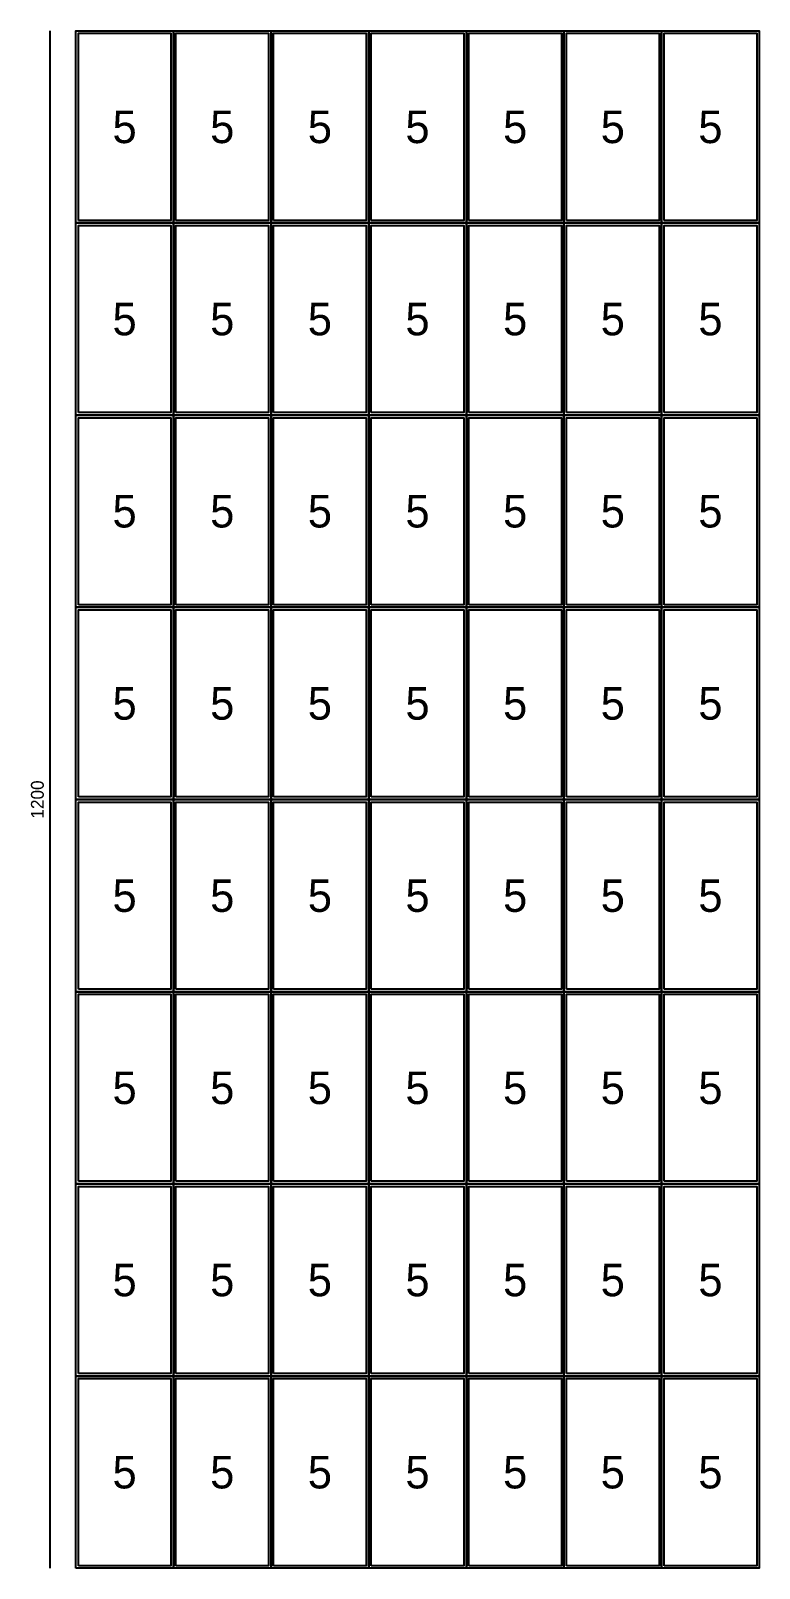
# Model space of a CAD drawing. Header units: metres. Extents: x -300 to 4827, y -95 to 2390.
# Drawn here: x 1605 to 2173, y 1190 to 2390 of the extents above; entities that cross this region are included whole.
import ezdxf
from ezdxf.enums import TextEntityAlignment as Align

# ---------------------------------------------------------------- set-up
doc = ezdxf.new("R2010")
doc.units = ezdxf.units.M
doc.layers.add('base_line', color=7, linetype='CONTINUOUS')
doc.layers.add('rect_polygon', color=7, linetype='CONTINUOUS')

msp = doc.modelspace()

# ---------------------------------------------------------------- linework, layer by layer
at = {"layer": 'base_line'}
msp.add_line((1620, 1190), (1620, 2390), dxfattribs=at)
at = {"layer": 'rect_polygon'}
for points in [[(1640, 2240), (1640, 2390), (1716.2, 2390), (1716.2, 2240)], [(1640, 2240), (1640, 2390), (1716.2, 2390), (1716.2, 2240)], [(1640, 2240), (1640, 2390), (1716.2, 2390), (1716.2, 2240)], [(1640, 2240), (1640, 2390), (1716.2, 2390), (1716.2, 2240)], [(1640, 2240), (1640, 2390), (1716.2, 2390), (1716.2, 2240)], [(1642, 2242), (1642, 2388), (1714.2, 2388), (1714.2, 2242)], [(1642, 2242), (1642, 2388), (1714.2, 2388), (1714.2, 2242)], [(1642, 2242), (1642, 2388), (1714.2, 2388), (1714.2, 2242)], [(1642, 2242), (1642, 2388), (1714.2, 2388), (1714.2, 2242)], [(1642, 2242), (1642, 2388), (1714.2, 2388), (1714.2, 2242)], [(1716.2, 2240), (1716.2, 2390), (1792.4, 2390), (1792.4, 2240)], [(1716.2, 2240), (1716.2, 2390), (1792.4, 2390), (1792.4, 2240)], [(1716.2, 2240), (1716.2, 2390), (1792.4, 2390), (1792.4, 2240)], [(1716.2, 2240), (1716.2, 2390), (1792.4, 2390), (1792.4, 2240)], [(1716.2, 2240), (1716.2, 2390), (1792.4, 2390), (1792.4, 2240)], [(1718.2, 2242), (1718.2, 2388), (1790.4, 2388), (1790.4, 2242)], [(1718.2, 2242), (1718.2, 2388), (1790.4, 2388), (1790.4, 2242)], [(1718.2, 2242), (1718.2, 2388), (1790.4, 2388), (1790.4, 2242)], [(1718.2, 2242), (1718.2, 2388), (1790.4, 2388), (1790.4, 2242)], [(1718.2, 2242), (1718.2, 2388), (1790.4, 2388), (1790.4, 2242)], [(1792.4, 2240), (1792.4, 2390), (1868.6, 2390), (1868.6, 2240)], [(1792.4, 2240), (1792.4, 2390), (1868.6, 2390), (1868.6, 2240)], [(1792.4, 2240), (1792.4, 2390), (1868.6, 2390), (1868.6, 2240)], [(1792.4, 2240), (1792.4, 2390), (1868.6, 2390), (1868.6, 2240)], [(1792.4, 2240), (1792.4, 2390), (1868.6, 2390), (1868.6, 2240)], [(1794.4, 2242), (1794.4, 2388), (1866.6, 2388), (1866.6, 2242)], [(1794.4, 2242), (1794.4, 2388), (1866.6, 2388), (1866.6, 2242)], [(1794.4, 2242), (1794.4, 2388), (1866.6, 2388), (1866.6, 2242)], [(1794.4, 2242), (1794.4, 2388), (1866.6, 2388), (1866.6, 2242)], [(1794.4, 2242), (1794.4, 2388), (1866.6, 2388), (1866.6, 2242)], [(1868.6, 2240), (1868.6, 2390), (1944.8, 2390), (1944.8, 2240)], [(1868.6, 2240), (1868.6, 2390), (1944.8, 2390), (1944.8, 2240)], [(1868.6, 2240), (1868.6, 2390), (1944.8, 2390), (1944.8, 2240)], [(1868.6, 2240), (1868.6, 2390), (1944.8, 2390), (1944.8, 2240)], [(1868.6, 2240), (1868.6, 2390), (1944.8, 2390), (1944.8, 2240)], [(1870.6, 2242), (1870.6, 2388), (1942.8, 2388), (1942.8, 2242)], [(1870.6, 2242), (1870.6, 2388), (1942.8, 2388), (1942.8, 2242)], [(1870.6, 2242), (1870.6, 2388), (1942.8, 2388), (1942.8, 2242)], [(1870.6, 2242), (1870.6, 2388), (1942.8, 2388), (1942.8, 2242)], [(1870.6, 2242), (1870.6, 2388), (1942.8, 2388), (1942.8, 2242)], [(1944.8, 2240), (1944.8, 2390), (2021, 2390), (2021, 2240)], [(1944.8, 2240), (1944.8, 2390), (2021, 2390), (2021, 2240)], [(1944.8, 2240), (1944.8, 2390), (2021, 2390), (2021, 2240)], [(1944.8, 2240), (1944.8, 2390), (2021, 2390), (2021, 2240)], [(1944.8, 2240), (1944.8, 2390), (2021, 2390), (2021, 2240)], [(1946.8, 2242), (1946.8, 2388), (2019, 2388), (2019, 2242)], [(1946.8, 2242), (1946.8, 2388), (2019, 2388), (2019, 2242)], [(1946.8, 2242), (1946.8, 2388), (2019, 2388), (2019, 2242)], [(1946.8, 2242), (1946.8, 2388), (2019, 2388), (2019, 2242)], [(1946.8, 2242), (1946.8, 2388), (2019, 2388), (2019, 2242)], [(2021, 2240), (2021, 2390), (2097.2, 2390), (2097.2, 2240)], [(2021, 2240), (2021, 2390), (2097.2, 2390), (2097.2, 2240)], [(2021, 2240), (2021, 2390), (2097.2, 2390), (2097.2, 2240)], [(2021, 2240), (2021, 2390), (2097.2, 2390), (2097.2, 2240)], [(2021, 2240), (2021, 2390), (2097.2, 2390), (2097.2, 2240)], [(2023, 2242), (2023, 2388), (2095.2, 2388), (2095.2, 2242)], [(2023, 2242), (2023, 2388), (2095.2, 2388), (2095.2, 2242)], [(2023, 2242), (2023, 2388), (2095.2, 2388), (2095.2, 2242)], [(2023, 2242), (2023, 2388), (2095.2, 2388), (2095.2, 2242)], [(2023, 2242), (2023, 2388), (2095.2, 2388), (2095.2, 2242)], [(2097.2, 2240), (2097.2, 2390), (2173.4, 2390), (2173.4, 2240)], [(2097.2, 2240), (2097.2, 2390), (2173.4, 2390), (2173.4, 2240)], [(2097.2, 2240), (2097.2, 2390), (2173.4, 2390), (2173.4, 2240)], [(2097.2, 2240), (2097.2, 2390), (2173.4, 2390), (2173.4, 2240)], [(2097.2, 2240), (2097.2, 2390), (2173.4, 2390), (2173.4, 2240)], [(2099.2, 2242), (2099.2, 2388), (2171.4, 2388), (2171.4, 2242)], [(2099.2, 2242), (2099.2, 2388), (2171.4, 2388), (2171.4, 2242)], [(2099.2, 2242), (2099.2, 2388), (2171.4, 2388), (2171.4, 2242)], [(2099.2, 2242), (2099.2, 2388), (2171.4, 2388), (2171.4, 2242)], [(2099.2, 2242), (2099.2, 2388), (2171.4, 2388), (2171.4, 2242)], [(1640, 2090), (1640, 2240), (1716.2, 2240), (1716.2, 2090)], [(1640, 2090), (1640, 2240), (1716.2, 2240), (1716.2, 2090)], [(1640, 2090), (1640, 2240), (1716.2, 2240), (1716.2, 2090)], [(1640, 2090), (1640, 2240), (1716.2, 2240), (1716.2, 2090)], [(1640, 2090), (1640, 2240), (1716.2, 2240), (1716.2, 2090)], [(1642, 2092), (1642, 2238), (1714.2, 2238), (1714.2, 2092)], [(1642, 2092), (1642, 2238), (1714.2, 2238), (1714.2, 2092)], [(1642, 2092), (1642, 2238), (1714.2, 2238), (1714.2, 2092)], [(1642, 2092), (1642, 2238), (1714.2, 2238), (1714.2, 2092)], [(1642, 2092), (1642, 2238), (1714.2, 2238), (1714.2, 2092)], [(1716.2, 2090), (1716.2, 2240), (1792.4, 2240), (1792.4, 2090)], [(1716.2, 2090), (1716.2, 2240), (1792.4, 2240), (1792.4, 2090)], [(1716.2, 2090), (1716.2, 2240), (1792.4, 2240), (1792.4, 2090)], [(1716.2, 2090), (1716.2, 2240), (1792.4, 2240), (1792.4, 2090)], [(1716.2, 2090), (1716.2, 2240), (1792.4, 2240), (1792.4, 2090)], [(1718.2, 2092), (1718.2, 2238), (1790.4, 2238), (1790.4, 2092)], [(1718.2, 2092), (1718.2, 2238), (1790.4, 2238), (1790.4, 2092)], [(1718.2, 2092), (1718.2, 2238), (1790.4, 2238), (1790.4, 2092)], [(1718.2, 2092), (1718.2, 2238), (1790.4, 2238), (1790.4, 2092)], [(1718.2, 2092), (1718.2, 2238), (1790.4, 2238), (1790.4, 2092)], [(1792.4, 2090), (1792.4, 2240), (1868.6, 2240), (1868.6, 2090)], [(1792.4, 2090), (1792.4, 2240), (1868.6, 2240), (1868.6, 2090)], [(1792.4, 2090), (1792.4, 2240), (1868.6, 2240), (1868.6, 2090)], [(1792.4, 2090), (1792.4, 2240), (1868.6, 2240), (1868.6, 2090)], [(1792.4, 2090), (1792.4, 2240), (1868.6, 2240), (1868.6, 2090)], [(1794.4, 2092), (1794.4, 2238), (1866.6, 2238), (1866.6, 2092)], [(1794.4, 2092), (1794.4, 2238), (1866.6, 2238), (1866.6, 2092)], [(1794.4, 2092), (1794.4, 2238), (1866.6, 2238), (1866.6, 2092)], [(1794.4, 2092), (1794.4, 2238), (1866.6, 2238), (1866.6, 2092)], [(1794.4, 2092), (1794.4, 2238), (1866.6, 2238), (1866.6, 2092)], [(1868.6, 2090), (1868.6, 2240), (1944.8, 2240), (1944.8, 2090)], [(1868.6, 2090), (1868.6, 2240), (1944.8, 2240), (1944.8, 2090)], [(1868.6, 2090), (1868.6, 2240), (1944.8, 2240), (1944.8, 2090)], [(1868.6, 2090), (1868.6, 2240), (1944.8, 2240), (1944.8, 2090)], [(1868.6, 2090), (1868.6, 2240), (1944.8, 2240), (1944.8, 2090)], [(1870.6, 2092), (1870.6, 2238), (1942.8, 2238), (1942.8, 2092)], [(1870.6, 2092), (1870.6, 2238), (1942.8, 2238), (1942.8, 2092)], [(1870.6, 2092), (1870.6, 2238), (1942.8, 2238), (1942.8, 2092)], [(1870.6, 2092), (1870.6, 2238), (1942.8, 2238), (1942.8, 2092)], [(1870.6, 2092), (1870.6, 2238), (1942.8, 2238), (1942.8, 2092)], [(1944.8, 2090), (1944.8, 2240), (2021, 2240), (2021, 2090)], [(1944.8, 2090), (1944.8, 2240), (2021, 2240), (2021, 2090)], [(1944.8, 2090), (1944.8, 2240), (2021, 2240), (2021, 2090)], [(1944.8, 2090), (1944.8, 2240), (2021, 2240), (2021, 2090)], [(1944.8, 2090), (1944.8, 2240), (2021, 2240), (2021, 2090)], [(1946.8, 2092), (1946.8, 2238), (2019, 2238), (2019, 2092)], [(1946.8, 2092), (1946.8, 2238), (2019, 2238), (2019, 2092)], [(1946.8, 2092), (1946.8, 2238), (2019, 2238), (2019, 2092)], [(1946.8, 2092), (1946.8, 2238), (2019, 2238), (2019, 2092)], [(1946.8, 2092), (1946.8, 2238), (2019, 2238), (2019, 2092)], [(2021, 2090), (2021, 2240), (2097.2, 2240), (2097.2, 2090)], [(2021, 2090), (2021, 2240), (2097.2, 2240), (2097.2, 2090)], [(2021, 2090), (2021, 2240), (2097.2, 2240), (2097.2, 2090)], [(2021, 2090), (2021, 2240), (2097.2, 2240), (2097.2, 2090)], [(2021, 2090), (2021, 2240), (2097.2, 2240), (2097.2, 2090)], [(2023, 2092), (2023, 2238), (2095.2, 2238), (2095.2, 2092)], [(2023, 2092), (2023, 2238), (2095.2, 2238), (2095.2, 2092)], [(2023, 2092), (2023, 2238), (2095.2, 2238), (2095.2, 2092)], [(2023, 2092), (2023, 2238), (2095.2, 2238), (2095.2, 2092)], [(2023, 2092), (2023, 2238), (2095.2, 2238), (2095.2, 2092)], [(2097.2, 2090), (2097.2, 2240), (2173.4, 2240), (2173.4, 2090)], [(2097.2, 2090), (2097.2, 2240), (2173.4, 2240), (2173.4, 2090)], [(2097.2, 2090), (2097.2, 2240), (2173.4, 2240), (2173.4, 2090)], [(2097.2, 2090), (2097.2, 2240), (2173.4, 2240), (2173.4, 2090)], [(2097.2, 2090), (2097.2, 2240), (2173.4, 2240), (2173.4, 2090)], [(2099.2, 2092), (2099.2, 2238), (2171.4, 2238), (2171.4, 2092)], [(2099.2, 2092), (2099.2, 2238), (2171.4, 2238), (2171.4, 2092)], [(2099.2, 2092), (2099.2, 2238), (2171.4, 2238), (2171.4, 2092)], [(2099.2, 2092), (2099.2, 2238), (2171.4, 2238), (2171.4, 2092)], [(2099.2, 2092), (2099.2, 2238), (2171.4, 2238), (2171.4, 2092)], [(1640, 1940), (1640, 2090), (1716.2, 2090), (1716.2, 1940)], [(1640, 1940), (1640, 2090), (1716.2, 2090), (1716.2, 1940)], [(1640, 1940), (1640, 2090), (1716.2, 2090), (1716.2, 1940)], [(1640, 1940), (1640, 2090), (1716.2, 2090), (1716.2, 1940)], [(1640, 1940), (1640, 2090), (1716.2, 2090), (1716.2, 1940)], [(1642, 1942), (1642, 2088), (1714.2, 2088), (1714.2, 1942)], [(1642, 1942), (1642, 2088), (1714.2, 2088), (1714.2, 1942)], [(1642, 1942), (1642, 2088), (1714.2, 2088), (1714.2, 1942)], [(1642, 1942), (1642, 2088), (1714.2, 2088), (1714.2, 1942)], [(1642, 1942), (1642, 2088), (1714.2, 2088), (1714.2, 1942)], [(1716.2, 1940), (1716.2, 2090), (1792.4, 2090), (1792.4, 1940)], [(1716.2, 1940), (1716.2, 2090), (1792.4, 2090), (1792.4, 1940)], [(1716.2, 1940), (1716.2, 2090), (1792.4, 2090), (1792.4, 1940)], [(1716.2, 1940), (1716.2, 2090), (1792.4, 2090), (1792.4, 1940)], [(1716.2, 1940), (1716.2, 2090), (1792.4, 2090), (1792.4, 1940)], [(1718.2, 1942), (1718.2, 2088), (1790.4, 2088), (1790.4, 1942)], [(1718.2, 1942), (1718.2, 2088), (1790.4, 2088), (1790.4, 1942)], [(1718.2, 1942), (1718.2, 2088), (1790.4, 2088), (1790.4, 1942)], [(1718.2, 1942), (1718.2, 2088), (1790.4, 2088), (1790.4, 1942)], [(1718.2, 1942), (1718.2, 2088), (1790.4, 2088), (1790.4, 1942)], [(1792.4, 1940), (1792.4, 2090), (1868.6, 2090), (1868.6, 1940)], [(1792.4, 1940), (1792.4, 2090), (1868.6, 2090), (1868.6, 1940)], [(1792.4, 1940), (1792.4, 2090), (1868.6, 2090), (1868.6, 1940)], [(1792.4, 1940), (1792.4, 2090), (1868.6, 2090), (1868.6, 1940)], [(1792.4, 1940), (1792.4, 2090), (1868.6, 2090), (1868.6, 1940)], [(1794.4, 1942), (1794.4, 2088), (1866.6, 2088), (1866.6, 1942)], [(1794.4, 1942), (1794.4, 2088), (1866.6, 2088), (1866.6, 1942)], [(1794.4, 1942), (1794.4, 2088), (1866.6, 2088), (1866.6, 1942)], [(1794.4, 1942), (1794.4, 2088), (1866.6, 2088), (1866.6, 1942)], [(1794.4, 1942), (1794.4, 2088), (1866.6, 2088), (1866.6, 1942)], [(1868.6, 1940), (1868.6, 2090), (1944.8, 2090), (1944.8, 1940)], [(1868.6, 1940), (1868.6, 2090), (1944.8, 2090), (1944.8, 1940)], [(1868.6, 1940), (1868.6, 2090), (1944.8, 2090), (1944.8, 1940)], [(1868.6, 1940), (1868.6, 2090), (1944.8, 2090), (1944.8, 1940)], [(1868.6, 1940), (1868.6, 2090), (1944.8, 2090), (1944.8, 1940)], [(1870.6, 1942), (1870.6, 2088), (1942.8, 2088), (1942.8, 1942)], [(1870.6, 1942), (1870.6, 2088), (1942.8, 2088), (1942.8, 1942)], [(1870.6, 1942), (1870.6, 2088), (1942.8, 2088), (1942.8, 1942)], [(1870.6, 1942), (1870.6, 2088), (1942.8, 2088), (1942.8, 1942)], [(1870.6, 1942), (1870.6, 2088), (1942.8, 2088), (1942.8, 1942)], [(1944.8, 1940), (1944.8, 2090), (2021, 2090), (2021, 1940)], [(1944.8, 1940), (1944.8, 2090), (2021, 2090), (2021, 1940)], [(1944.8, 1940), (1944.8, 2090), (2021, 2090), (2021, 1940)], [(1944.8, 1940), (1944.8, 2090), (2021, 2090), (2021, 1940)], [(1944.8, 1940), (1944.8, 2090), (2021, 2090), (2021, 1940)], [(1946.8, 1942), (1946.8, 2088), (2019, 2088), (2019, 1942)], [(1946.8, 1942), (1946.8, 2088), (2019, 2088), (2019, 1942)], [(1946.8, 1942), (1946.8, 2088), (2019, 2088), (2019, 1942)], [(1946.8, 1942), (1946.8, 2088), (2019, 2088), (2019, 1942)], [(1946.8, 1942), (1946.8, 2088), (2019, 2088), (2019, 1942)], [(2021, 1940), (2021, 2090), (2097.2, 2090), (2097.2, 1940)], [(2021, 1940), (2021, 2090), (2097.2, 2090), (2097.2, 1940)], [(2021, 1940), (2021, 2090), (2097.2, 2090), (2097.2, 1940)], [(2021, 1940), (2021, 2090), (2097.2, 2090), (2097.2, 1940)], [(2021, 1940), (2021, 2090), (2097.2, 2090), (2097.2, 1940)], [(2023, 1942), (2023, 2088), (2095.2, 2088), (2095.2, 1942)], [(2023, 1942), (2023, 2088), (2095.2, 2088), (2095.2, 1942)], [(2023, 1942), (2023, 2088), (2095.2, 2088), (2095.2, 1942)], [(2023, 1942), (2023, 2088), (2095.2, 2088), (2095.2, 1942)], [(2023, 1942), (2023, 2088), (2095.2, 2088), (2095.2, 1942)], [(2097.2, 1940), (2097.2, 2090), (2173.4, 2090), (2173.4, 1940)], [(2097.2, 1940), (2097.2, 2090), (2173.4, 2090), (2173.4, 1940)], [(2097.2, 1940), (2097.2, 2090), (2173.4, 2090), (2173.4, 1940)], [(2097.2, 1940), (2097.2, 2090), (2173.4, 2090), (2173.4, 1940)], [(2097.2, 1940), (2097.2, 2090), (2173.4, 2090), (2173.4, 1940)], [(2099.2, 1942), (2099.2, 2088), (2171.4, 2088), (2171.4, 1942)], [(2099.2, 1942), (2099.2, 2088), (2171.4, 2088), (2171.4, 1942)], [(2099.2, 1942), (2099.2, 2088), (2171.4, 2088), (2171.4, 1942)], [(2099.2, 1942), (2099.2, 2088), (2171.4, 2088), (2171.4, 1942)], [(2099.2, 1942), (2099.2, 2088), (2171.4, 2088), (2171.4, 1942)], [(1640, 1790), (1640, 1940), (1716.2, 1940), (1716.2, 1790)], [(1640, 1790), (1640, 1940), (1716.2, 1940), (1716.2, 1790)], [(1640, 1790), (1640, 1940), (1716.2, 1940), (1716.2, 1790)], [(1640, 1790), (1640, 1940), (1716.2, 1940), (1716.2, 1790)], [(1640, 1790), (1640, 1940), (1716.2, 1940), (1716.2, 1790)], [(1642, 1792), (1642, 1938), (1714.2, 1938), (1714.2, 1792)], [(1642, 1792), (1642, 1938), (1714.2, 1938), (1714.2, 1792)], [(1642, 1792), (1642, 1938), (1714.2, 1938), (1714.2, 1792)], [(1642, 1792), (1642, 1938), (1714.2, 1938), (1714.2, 1792)], [(1642, 1792), (1642, 1938), (1714.2, 1938), (1714.2, 1792)], [(1716.2, 1790), (1716.2, 1940), (1792.4, 1940), (1792.4, 1790)], [(1716.2, 1790), (1716.2, 1940), (1792.4, 1940), (1792.4, 1790)], [(1716.2, 1790), (1716.2, 1940), (1792.4, 1940), (1792.4, 1790)], [(1716.2, 1790), (1716.2, 1940), (1792.4, 1940), (1792.4, 1790)], [(1716.2, 1790), (1716.2, 1940), (1792.4, 1940), (1792.4, 1790)], [(1718.2, 1792), (1718.2, 1938), (1790.4, 1938), (1790.4, 1792)], [(1718.2, 1792), (1718.2, 1938), (1790.4, 1938), (1790.4, 1792)], [(1718.2, 1792), (1718.2, 1938), (1790.4, 1938), (1790.4, 1792)], [(1718.2, 1792), (1718.2, 1938), (1790.4, 1938), (1790.4, 1792)], [(1718.2, 1792), (1718.2, 1938), (1790.4, 1938), (1790.4, 1792)], [(1792.4, 1790), (1792.4, 1940), (1868.6, 1940), (1868.6, 1790)], [(1792.4, 1790), (1792.4, 1940), (1868.6, 1940), (1868.6, 1790)], [(1792.4, 1790), (1792.4, 1940), (1868.6, 1940), (1868.6, 1790)], [(1792.4, 1790), (1792.4, 1940), (1868.6, 1940), (1868.6, 1790)], [(1792.4, 1790), (1792.4, 1940), (1868.6, 1940), (1868.6, 1790)], [(1794.4, 1792), (1794.4, 1938), (1866.6, 1938), (1866.6, 1792)], [(1794.4, 1792), (1794.4, 1938), (1866.6, 1938), (1866.6, 1792)], [(1794.4, 1792), (1794.4, 1938), (1866.6, 1938), (1866.6, 1792)], [(1794.4, 1792), (1794.4, 1938), (1866.6, 1938), (1866.6, 1792)], [(1794.4, 1792), (1794.4, 1938), (1866.6, 1938), (1866.6, 1792)], [(1868.6, 1790), (1868.6, 1940), (1944.8, 1940), (1944.8, 1790)], [(1868.6, 1790), (1868.6, 1940), (1944.8, 1940), (1944.8, 1790)], [(1868.6, 1790), (1868.6, 1940), (1944.8, 1940), (1944.8, 1790)], [(1868.6, 1790), (1868.6, 1940), (1944.8, 1940), (1944.8, 1790)], [(1868.6, 1790), (1868.6, 1940), (1944.8, 1940), (1944.8, 1790)], [(1870.6, 1792), (1870.6, 1938), (1942.8, 1938), (1942.8, 1792)], [(1870.6, 1792), (1870.6, 1938), (1942.8, 1938), (1942.8, 1792)], [(1870.6, 1792), (1870.6, 1938), (1942.8, 1938), (1942.8, 1792)], [(1870.6, 1792), (1870.6, 1938), (1942.8, 1938), (1942.8, 1792)], [(1870.6, 1792), (1870.6, 1938), (1942.8, 1938), (1942.8, 1792)], [(1944.8, 1790), (1944.8, 1940), (2021, 1940), (2021, 1790)], [(1944.8, 1790), (1944.8, 1940), (2021, 1940), (2021, 1790)], [(1944.8, 1790), (1944.8, 1940), (2021, 1940), (2021, 1790)], [(1944.8, 1790), (1944.8, 1940), (2021, 1940), (2021, 1790)], [(1944.8, 1790), (1944.8, 1940), (2021, 1940), (2021, 1790)], [(1946.8, 1792), (1946.8, 1938), (2019, 1938), (2019, 1792)], [(1946.8, 1792), (1946.8, 1938), (2019, 1938), (2019, 1792)], [(1946.8, 1792), (1946.8, 1938), (2019, 1938), (2019, 1792)], [(1946.8, 1792), (1946.8, 1938), (2019, 1938), (2019, 1792)], [(1946.8, 1792), (1946.8, 1938), (2019, 1938), (2019, 1792)], [(2021, 1790), (2021, 1940), (2097.2, 1940), (2097.2, 1790)], [(2021, 1790), (2021, 1940), (2097.2, 1940), (2097.2, 1790)], [(2021, 1790), (2021, 1940), (2097.2, 1940), (2097.2, 1790)], [(2021, 1790), (2021, 1940), (2097.2, 1940), (2097.2, 1790)], [(2021, 1790), (2021, 1940), (2097.2, 1940), (2097.2, 1790)], [(2023, 1792), (2023, 1938), (2095.2, 1938), (2095.2, 1792)], [(2023, 1792), (2023, 1938), (2095.2, 1938), (2095.2, 1792)], [(2023, 1792), (2023, 1938), (2095.2, 1938), (2095.2, 1792)], [(2023, 1792), (2023, 1938), (2095.2, 1938), (2095.2, 1792)], [(2023, 1792), (2023, 1938), (2095.2, 1938), (2095.2, 1792)], [(2097.2, 1790), (2097.2, 1940), (2173.4, 1940), (2173.4, 1790)], [(2097.2, 1790), (2097.2, 1940), (2173.4, 1940), (2173.4, 1790)], [(2097.2, 1790), (2097.2, 1940), (2173.4, 1940), (2173.4, 1790)], [(2097.2, 1790), (2097.2, 1940), (2173.4, 1940), (2173.4, 1790)], [(2097.2, 1790), (2097.2, 1940), (2173.4, 1940), (2173.4, 1790)], [(2099.2, 1792), (2099.2, 1938), (2171.4, 1938), (2171.4, 1792)], [(2099.2, 1792), (2099.2, 1938), (2171.4, 1938), (2171.4, 1792)], [(2099.2, 1792), (2099.2, 1938), (2171.4, 1938), (2171.4, 1792)], [(2099.2, 1792), (2099.2, 1938), (2171.4, 1938), (2171.4, 1792)], [(2099.2, 1792), (2099.2, 1938), (2171.4, 1938), (2171.4, 1792)], [(1640, 1640), (1640, 1790), (1716.2, 1790), (1716.2, 1640)], [(1640, 1640), (1640, 1790), (1716.2, 1790), (1716.2, 1640)], [(1640, 1640), (1640, 1790), (1716.2, 1790), (1716.2, 1640)], [(1640, 1640), (1640, 1790), (1716.2, 1790), (1716.2, 1640)], [(1640, 1640), (1640, 1790), (1716.2, 1790), (1716.2, 1640)], [(1642, 1642), (1642, 1788), (1714.2, 1788), (1714.2, 1642)], [(1642, 1642), (1642, 1788), (1714.2, 1788), (1714.2, 1642)], [(1642, 1642), (1642, 1788), (1714.2, 1788), (1714.2, 1642)], [(1642, 1642), (1642, 1788), (1714.2, 1788), (1714.2, 1642)], [(1642, 1642), (1642, 1788), (1714.2, 1788), (1714.2, 1642)], [(1716.2, 1640), (1716.2, 1790), (1792.4, 1790), (1792.4, 1640)], [(1716.2, 1640), (1716.2, 1790), (1792.4, 1790), (1792.4, 1640)], [(1716.2, 1640), (1716.2, 1790), (1792.4, 1790), (1792.4, 1640)], [(1716.2, 1640), (1716.2, 1790), (1792.4, 1790), (1792.4, 1640)], [(1716.2, 1640), (1716.2, 1790), (1792.4, 1790), (1792.4, 1640)], [(1718.2, 1642), (1718.2, 1788), (1790.4, 1788), (1790.4, 1642)], [(1718.2, 1642), (1718.2, 1788), (1790.4, 1788), (1790.4, 1642)], [(1718.2, 1642), (1718.2, 1788), (1790.4, 1788), (1790.4, 1642)], [(1718.2, 1642), (1718.2, 1788), (1790.4, 1788), (1790.4, 1642)], [(1718.2, 1642), (1718.2, 1788), (1790.4, 1788), (1790.4, 1642)], [(1792.4, 1640), (1792.4, 1790), (1868.6, 1790), (1868.6, 1640)], [(1792.4, 1640), (1792.4, 1790), (1868.6, 1790), (1868.6, 1640)], [(1792.4, 1640), (1792.4, 1790), (1868.6, 1790), (1868.6, 1640)], [(1792.4, 1640), (1792.4, 1790), (1868.6, 1790), (1868.6, 1640)], [(1792.4, 1640), (1792.4, 1790), (1868.6, 1790), (1868.6, 1640)], [(1794.4, 1642), (1794.4, 1788), (1866.6, 1788), (1866.6, 1642)], [(1794.4, 1642), (1794.4, 1788), (1866.6, 1788), (1866.6, 1642)], [(1794.4, 1642), (1794.4, 1788), (1866.6, 1788), (1866.6, 1642)], [(1794.4, 1642), (1794.4, 1788), (1866.6, 1788), (1866.6, 1642)], [(1794.4, 1642), (1794.4, 1788), (1866.6, 1788), (1866.6, 1642)], [(1868.6, 1640), (1868.6, 1790), (1944.8, 1790), (1944.8, 1640)], [(1868.6, 1640), (1868.6, 1790), (1944.8, 1790), (1944.8, 1640)], [(1868.6, 1640), (1868.6, 1790), (1944.8, 1790), (1944.8, 1640)], [(1868.6, 1640), (1868.6, 1790), (1944.8, 1790), (1944.8, 1640)], [(1868.6, 1640), (1868.6, 1790), (1944.8, 1790), (1944.8, 1640)], [(1870.6, 1642), (1870.6, 1788), (1942.8, 1788), (1942.8, 1642)], [(1870.6, 1642), (1870.6, 1788), (1942.8, 1788), (1942.8, 1642)], [(1870.6, 1642), (1870.6, 1788), (1942.8, 1788), (1942.8, 1642)], [(1870.6, 1642), (1870.6, 1788), (1942.8, 1788), (1942.8, 1642)], [(1870.6, 1642), (1870.6, 1788), (1942.8, 1788), (1942.8, 1642)], [(1944.8, 1640), (1944.8, 1790), (2021, 1790), (2021, 1640)], [(1944.8, 1640), (1944.8, 1790), (2021, 1790), (2021, 1640)], [(1944.8, 1640), (1944.8, 1790), (2021, 1790), (2021, 1640)], [(1944.8, 1640), (1944.8, 1790), (2021, 1790), (2021, 1640)], [(1944.8, 1640), (1944.8, 1790), (2021, 1790), (2021, 1640)], [(1946.8, 1642), (1946.8, 1788), (2019, 1788), (2019, 1642)], [(1946.8, 1642), (1946.8, 1788), (2019, 1788), (2019, 1642)], [(1946.8, 1642), (1946.8, 1788), (2019, 1788), (2019, 1642)], [(1946.8, 1642), (1946.8, 1788), (2019, 1788), (2019, 1642)], [(1946.8, 1642), (1946.8, 1788), (2019, 1788), (2019, 1642)], [(2021, 1640), (2021, 1790), (2097.2, 1790), (2097.2, 1640)], [(2021, 1640), (2021, 1790), (2097.2, 1790), (2097.2, 1640)], [(2021, 1640), (2021, 1790), (2097.2, 1790), (2097.2, 1640)], [(2021, 1640), (2021, 1790), (2097.2, 1790), (2097.2, 1640)], [(2021, 1640), (2021, 1790), (2097.2, 1790), (2097.2, 1640)], [(2023, 1642), (2023, 1788), (2095.2, 1788), (2095.2, 1642)], [(2023, 1642), (2023, 1788), (2095.2, 1788), (2095.2, 1642)], [(2023, 1642), (2023, 1788), (2095.2, 1788), (2095.2, 1642)], [(2023, 1642), (2023, 1788), (2095.2, 1788), (2095.2, 1642)], [(2023, 1642), (2023, 1788), (2095.2, 1788), (2095.2, 1642)], [(2097.2, 1640), (2097.2, 1790), (2173.4, 1790), (2173.4, 1640)], [(2097.2, 1640), (2097.2, 1790), (2173.4, 1790), (2173.4, 1640)], [(2097.2, 1640), (2097.2, 1790), (2173.4, 1790), (2173.4, 1640)], [(2097.2, 1640), (2097.2, 1790), (2173.4, 1790), (2173.4, 1640)], [(2097.2, 1640), (2097.2, 1790), (2173.4, 1790), (2173.4, 1640)], [(2099.2, 1642), (2099.2, 1788), (2171.4, 1788), (2171.4, 1642)], [(2099.2, 1642), (2099.2, 1788), (2171.4, 1788), (2171.4, 1642)], [(2099.2, 1642), (2099.2, 1788), (2171.4, 1788), (2171.4, 1642)], [(2099.2, 1642), (2099.2, 1788), (2171.4, 1788), (2171.4, 1642)], [(2099.2, 1642), (2099.2, 1788), (2171.4, 1788), (2171.4, 1642)], [(1640, 1490), (1640, 1640), (1716.2, 1640), (1716.2, 1490)], [(1640, 1490), (1640, 1640), (1716.2, 1640), (1716.2, 1490)], [(1640, 1490), (1640, 1640), (1716.2, 1640), (1716.2, 1490)], [(1640, 1490), (1640, 1640), (1716.2, 1640), (1716.2, 1490)], [(1640, 1490), (1640, 1640), (1716.2, 1640), (1716.2, 1490)], [(1642, 1492), (1642, 1638), (1714.2, 1638), (1714.2, 1492)], [(1642, 1492), (1642, 1638), (1714.2, 1638), (1714.2, 1492)], [(1642, 1492), (1642, 1638), (1714.2, 1638), (1714.2, 1492)], [(1642, 1492), (1642, 1638), (1714.2, 1638), (1714.2, 1492)], [(1642, 1492), (1642, 1638), (1714.2, 1638), (1714.2, 1492)], [(1716.2, 1490), (1716.2, 1640), (1792.4, 1640), (1792.4, 1490)], [(1716.2, 1490), (1716.2, 1640), (1792.4, 1640), (1792.4, 1490)], [(1716.2, 1490), (1716.2, 1640), (1792.4, 1640), (1792.4, 1490)], [(1716.2, 1490), (1716.2, 1640), (1792.4, 1640), (1792.4, 1490)], [(1716.2, 1490), (1716.2, 1640), (1792.4, 1640), (1792.4, 1490)], [(1718.2, 1492), (1718.2, 1638), (1790.4, 1638), (1790.4, 1492)], [(1718.2, 1492), (1718.2, 1638), (1790.4, 1638), (1790.4, 1492)], [(1718.2, 1492), (1718.2, 1638), (1790.4, 1638), (1790.4, 1492)], [(1718.2, 1492), (1718.2, 1638), (1790.4, 1638), (1790.4, 1492)], [(1718.2, 1492), (1718.2, 1638), (1790.4, 1638), (1790.4, 1492)], [(1792.4, 1490), (1792.4, 1640), (1868.6, 1640), (1868.6, 1490)], [(1792.4, 1490), (1792.4, 1640), (1868.6, 1640), (1868.6, 1490)], [(1792.4, 1490), (1792.4, 1640), (1868.6, 1640), (1868.6, 1490)], [(1792.4, 1490), (1792.4, 1640), (1868.6, 1640), (1868.6, 1490)], [(1792.4, 1490), (1792.4, 1640), (1868.6, 1640), (1868.6, 1490)], [(1794.4, 1492), (1794.4, 1638), (1866.6, 1638), (1866.6, 1492)], [(1794.4, 1492), (1794.4, 1638), (1866.6, 1638), (1866.6, 1492)], [(1794.4, 1492), (1794.4, 1638), (1866.6, 1638), (1866.6, 1492)], [(1794.4, 1492), (1794.4, 1638), (1866.6, 1638), (1866.6, 1492)], [(1794.4, 1492), (1794.4, 1638), (1866.6, 1638), (1866.6, 1492)], [(1868.6, 1490), (1868.6, 1640), (1944.8, 1640), (1944.8, 1490)], [(1868.6, 1490), (1868.6, 1640), (1944.8, 1640), (1944.8, 1490)], [(1868.6, 1490), (1868.6, 1640), (1944.8, 1640), (1944.8, 1490)], [(1868.6, 1490), (1868.6, 1640), (1944.8, 1640), (1944.8, 1490)], [(1868.6, 1490), (1868.6, 1640), (1944.8, 1640), (1944.8, 1490)], [(1870.6, 1492), (1870.6, 1638), (1942.8, 1638), (1942.8, 1492)], [(1870.6, 1492), (1870.6, 1638), (1942.8, 1638), (1942.8, 1492)], [(1870.6, 1492), (1870.6, 1638), (1942.8, 1638), (1942.8, 1492)], [(1870.6, 1492), (1870.6, 1638), (1942.8, 1638), (1942.8, 1492)], [(1870.6, 1492), (1870.6, 1638), (1942.8, 1638), (1942.8, 1492)], [(1944.8, 1490), (1944.8, 1640), (2021, 1640), (2021, 1490)], [(1944.8, 1490), (1944.8, 1640), (2021, 1640), (2021, 1490)], [(1944.8, 1490), (1944.8, 1640), (2021, 1640), (2021, 1490)], [(1944.8, 1490), (1944.8, 1640), (2021, 1640), (2021, 1490)], [(1944.8, 1490), (1944.8, 1640), (2021, 1640), (2021, 1490)], [(1946.8, 1492), (1946.8, 1638), (2019, 1638), (2019, 1492)], [(1946.8, 1492), (1946.8, 1638), (2019, 1638), (2019, 1492)], [(1946.8, 1492), (1946.8, 1638), (2019, 1638), (2019, 1492)], [(1946.8, 1492), (1946.8, 1638), (2019, 1638), (2019, 1492)], [(1946.8, 1492), (1946.8, 1638), (2019, 1638), (2019, 1492)], [(2021, 1490), (2021, 1640), (2097.2, 1640), (2097.2, 1490)], [(2021, 1490), (2021, 1640), (2097.2, 1640), (2097.2, 1490)], [(2021, 1490), (2021, 1640), (2097.2, 1640), (2097.2, 1490)], [(2021, 1490), (2021, 1640), (2097.2, 1640), (2097.2, 1490)], [(2021, 1490), (2021, 1640), (2097.2, 1640), (2097.2, 1490)], [(2023, 1492), (2023, 1638), (2095.2, 1638), (2095.2, 1492)], [(2023, 1492), (2023, 1638), (2095.2, 1638), (2095.2, 1492)], [(2023, 1492), (2023, 1638), (2095.2, 1638), (2095.2, 1492)], [(2023, 1492), (2023, 1638), (2095.2, 1638), (2095.2, 1492)], [(2023, 1492), (2023, 1638), (2095.2, 1638), (2095.2, 1492)], [(2097.2, 1490), (2097.2, 1640), (2173.4, 1640), (2173.4, 1490)], [(2097.2, 1490), (2097.2, 1640), (2173.4, 1640), (2173.4, 1490)], [(2097.2, 1490), (2097.2, 1640), (2173.4, 1640), (2173.4, 1490)], [(2097.2, 1490), (2097.2, 1640), (2173.4, 1640), (2173.4, 1490)], [(2097.2, 1490), (2097.2, 1640), (2173.4, 1640), (2173.4, 1490)], [(2099.2, 1492), (2099.2, 1638), (2171.4, 1638), (2171.4, 1492)], [(2099.2, 1492), (2099.2, 1638), (2171.4, 1638), (2171.4, 1492)], [(2099.2, 1492), (2099.2, 1638), (2171.4, 1638), (2171.4, 1492)], [(2099.2, 1492), (2099.2, 1638), (2171.4, 1638), (2171.4, 1492)], [(2099.2, 1492), (2099.2, 1638), (2171.4, 1638), (2171.4, 1492)], [(1640, 1340), (1640, 1490), (1716.2, 1490), (1716.2, 1340)], [(1640, 1340), (1640, 1490), (1716.2, 1490), (1716.2, 1340)], [(1640, 1340), (1640, 1490), (1716.2, 1490), (1716.2, 1340)], [(1640, 1340), (1640, 1490), (1716.2, 1490), (1716.2, 1340)], [(1640, 1340), (1640, 1490), (1716.2, 1490), (1716.2, 1340)], [(1642, 1342), (1642, 1488), (1714.2, 1488), (1714.2, 1342)], [(1642, 1342), (1642, 1488), (1714.2, 1488), (1714.2, 1342)], [(1642, 1342), (1642, 1488), (1714.2, 1488), (1714.2, 1342)], [(1642, 1342), (1642, 1488), (1714.2, 1488), (1714.2, 1342)], [(1642, 1342), (1642, 1488), (1714.2, 1488), (1714.2, 1342)], [(1716.2, 1340), (1716.2, 1490), (1792.4, 1490), (1792.4, 1340)], [(1716.2, 1340), (1716.2, 1490), (1792.4, 1490), (1792.4, 1340)], [(1716.2, 1340), (1716.2, 1490), (1792.4, 1490), (1792.4, 1340)], [(1716.2, 1340), (1716.2, 1490), (1792.4, 1490), (1792.4, 1340)], [(1716.2, 1340), (1716.2, 1490), (1792.4, 1490), (1792.4, 1340)], [(1718.2, 1342), (1718.2, 1488), (1790.4, 1488), (1790.4, 1342)], [(1718.2, 1342), (1718.2, 1488), (1790.4, 1488), (1790.4, 1342)], [(1718.2, 1342), (1718.2, 1488), (1790.4, 1488), (1790.4, 1342)], [(1718.2, 1342), (1718.2, 1488), (1790.4, 1488), (1790.4, 1342)], [(1718.2, 1342), (1718.2, 1488), (1790.4, 1488), (1790.4, 1342)], [(1792.4, 1340), (1792.4, 1490), (1868.6, 1490), (1868.6, 1340)], [(1792.4, 1340), (1792.4, 1490), (1868.6, 1490), (1868.6, 1340)], [(1792.4, 1340), (1792.4, 1490), (1868.6, 1490), (1868.6, 1340)], [(1792.4, 1340), (1792.4, 1490), (1868.6, 1490), (1868.6, 1340)], [(1792.4, 1340), (1792.4, 1490), (1868.6, 1490), (1868.6, 1340)], [(1794.4, 1342), (1794.4, 1488), (1866.6, 1488), (1866.6, 1342)], [(1794.4, 1342), (1794.4, 1488), (1866.6, 1488), (1866.6, 1342)], [(1794.4, 1342), (1794.4, 1488), (1866.6, 1488), (1866.6, 1342)], [(1794.4, 1342), (1794.4, 1488), (1866.6, 1488), (1866.6, 1342)], [(1794.4, 1342), (1794.4, 1488), (1866.6, 1488), (1866.6, 1342)], [(1868.6, 1340), (1868.6, 1490), (1944.8, 1490), (1944.8, 1340)], [(1868.6, 1340), (1868.6, 1490), (1944.8, 1490), (1944.8, 1340)], [(1868.6, 1340), (1868.6, 1490), (1944.8, 1490), (1944.8, 1340)], [(1868.6, 1340), (1868.6, 1490), (1944.8, 1490), (1944.8, 1340)], [(1868.6, 1340), (1868.6, 1490), (1944.8, 1490), (1944.8, 1340)], [(1870.6, 1342), (1870.6, 1488), (1942.8, 1488), (1942.8, 1342)], [(1870.6, 1342), (1870.6, 1488), (1942.8, 1488), (1942.8, 1342)], [(1870.6, 1342), (1870.6, 1488), (1942.8, 1488), (1942.8, 1342)], [(1870.6, 1342), (1870.6, 1488), (1942.8, 1488), (1942.8, 1342)], [(1870.6, 1342), (1870.6, 1488), (1942.8, 1488), (1942.8, 1342)], [(1944.8, 1340), (1944.8, 1490), (2021, 1490), (2021, 1340)], [(1944.8, 1340), (1944.8, 1490), (2021, 1490), (2021, 1340)], [(1944.8, 1340), (1944.8, 1490), (2021, 1490), (2021, 1340)], [(1944.8, 1340), (1944.8, 1490), (2021, 1490), (2021, 1340)], [(1944.8, 1340), (1944.8, 1490), (2021, 1490), (2021, 1340)], [(1946.8, 1342), (1946.8, 1488), (2019, 1488), (2019, 1342)], [(1946.8, 1342), (1946.8, 1488), (2019, 1488), (2019, 1342)], [(1946.8, 1342), (1946.8, 1488), (2019, 1488), (2019, 1342)], [(1946.8, 1342), (1946.8, 1488), (2019, 1488), (2019, 1342)], [(1946.8, 1342), (1946.8, 1488), (2019, 1488), (2019, 1342)], [(2021, 1340), (2021, 1490), (2097.2, 1490), (2097.2, 1340)], [(2021, 1340), (2021, 1490), (2097.2, 1490), (2097.2, 1340)], [(2021, 1340), (2021, 1490), (2097.2, 1490), (2097.2, 1340)], [(2021, 1340), (2021, 1490), (2097.2, 1490), (2097.2, 1340)], [(2021, 1340), (2021, 1490), (2097.2, 1490), (2097.2, 1340)], [(2023, 1342), (2023, 1488), (2095.2, 1488), (2095.2, 1342)], [(2023, 1342), (2023, 1488), (2095.2, 1488), (2095.2, 1342)], [(2023, 1342), (2023, 1488), (2095.2, 1488), (2095.2, 1342)], [(2023, 1342), (2023, 1488), (2095.2, 1488), (2095.2, 1342)], [(2023, 1342), (2023, 1488), (2095.2, 1488), (2095.2, 1342)], [(2097.2, 1340), (2097.2, 1490), (2173.4, 1490), (2173.4, 1340)], [(2097.2, 1340), (2097.2, 1490), (2173.4, 1490), (2173.4, 1340)], [(2097.2, 1340), (2097.2, 1490), (2173.4, 1490), (2173.4, 1340)], [(2097.2, 1340), (2097.2, 1490), (2173.4, 1490), (2173.4, 1340)], [(2097.2, 1340), (2097.2, 1490), (2173.4, 1490), (2173.4, 1340)], [(2099.2, 1342), (2099.2, 1488), (2171.4, 1488), (2171.4, 1342)], [(2099.2, 1342), (2099.2, 1488), (2171.4, 1488), (2171.4, 1342)], [(2099.2, 1342), (2099.2, 1488), (2171.4, 1488), (2171.4, 1342)], [(2099.2, 1342), (2099.2, 1488), (2171.4, 1488), (2171.4, 1342)], [(2099.2, 1342), (2099.2, 1488), (2171.4, 1488), (2171.4, 1342)], [(1640, 1190), (1640, 1340), (1716.2, 1340), (1716.2, 1190)], [(1640, 1190), (1640, 1340), (1716.2, 1340), (1716.2, 1190)], [(1640, 1190), (1640, 1340), (1716.2, 1340), (1716.2, 1190)], [(1640, 1190), (1640, 1340), (1716.2, 1340), (1716.2, 1190)], [(1640, 1190), (1640, 1340), (1716.2, 1340), (1716.2, 1190)], [(1642, 1192), (1642, 1338), (1714.2, 1338), (1714.2, 1192)], [(1642, 1192), (1642, 1338), (1714.2, 1338), (1714.2, 1192)], [(1642, 1192), (1642, 1338), (1714.2, 1338), (1714.2, 1192)], [(1642, 1192), (1642, 1338), (1714.2, 1338), (1714.2, 1192)], [(1642, 1192), (1642, 1338), (1714.2, 1338), (1714.2, 1192)], [(1716.2, 1190), (1716.2, 1340), (1792.4, 1340), (1792.4, 1190)], [(1716.2, 1190), (1716.2, 1340), (1792.4, 1340), (1792.4, 1190)], [(1716.2, 1190), (1716.2, 1340), (1792.4, 1340), (1792.4, 1190)], [(1716.2, 1190), (1716.2, 1340), (1792.4, 1340), (1792.4, 1190)], [(1716.2, 1190), (1716.2, 1340), (1792.4, 1340), (1792.4, 1190)], [(1718.2, 1192), (1718.2, 1338), (1790.4, 1338), (1790.4, 1192)], [(1718.2, 1192), (1718.2, 1338), (1790.4, 1338), (1790.4, 1192)], [(1718.2, 1192), (1718.2, 1338), (1790.4, 1338), (1790.4, 1192)], [(1718.2, 1192), (1718.2, 1338), (1790.4, 1338), (1790.4, 1192)], [(1718.2, 1192), (1718.2, 1338), (1790.4, 1338), (1790.4, 1192)], [(1792.4, 1190), (1792.4, 1340), (1868.6, 1340), (1868.6, 1190)], [(1792.4, 1190), (1792.4, 1340), (1868.6, 1340), (1868.6, 1190)], [(1792.4, 1190), (1792.4, 1340), (1868.6, 1340), (1868.6, 1190)], [(1792.4, 1190), (1792.4, 1340), (1868.6, 1340), (1868.6, 1190)], [(1792.4, 1190), (1792.4, 1340), (1868.6, 1340), (1868.6, 1190)], [(1794.4, 1192), (1794.4, 1338), (1866.6, 1338), (1866.6, 1192)], [(1794.4, 1192), (1794.4, 1338), (1866.6, 1338), (1866.6, 1192)], [(1794.4, 1192), (1794.4, 1338), (1866.6, 1338), (1866.6, 1192)], [(1794.4, 1192), (1794.4, 1338), (1866.6, 1338), (1866.6, 1192)], [(1794.4, 1192), (1794.4, 1338), (1866.6, 1338), (1866.6, 1192)], [(1868.6, 1190), (1868.6, 1340), (1944.8, 1340), (1944.8, 1190)], [(1868.6, 1190), (1868.6, 1340), (1944.8, 1340), (1944.8, 1190)], [(1868.6, 1190), (1868.6, 1340), (1944.8, 1340), (1944.8, 1190)], [(1868.6, 1190), (1868.6, 1340), (1944.8, 1340), (1944.8, 1190)], [(1868.6, 1190), (1868.6, 1340), (1944.8, 1340), (1944.8, 1190)], [(1870.6, 1192), (1870.6, 1338), (1942.8, 1338), (1942.8, 1192)], [(1870.6, 1192), (1870.6, 1338), (1942.8, 1338), (1942.8, 1192)], [(1870.6, 1192), (1870.6, 1338), (1942.8, 1338), (1942.8, 1192)], [(1870.6, 1192), (1870.6, 1338), (1942.8, 1338), (1942.8, 1192)], [(1870.6, 1192), (1870.6, 1338), (1942.8, 1338), (1942.8, 1192)], [(1944.8, 1190), (1944.8, 1340), (2021, 1340), (2021, 1190)], [(1944.8, 1190), (1944.8, 1340), (2021, 1340), (2021, 1190)], [(1944.8, 1190), (1944.8, 1340), (2021, 1340), (2021, 1190)], [(1944.8, 1190), (1944.8, 1340), (2021, 1340), (2021, 1190)], [(1944.8, 1190), (1944.8, 1340), (2021, 1340), (2021, 1190)], [(1946.8, 1192), (1946.8, 1338), (2019, 1338), (2019, 1192)], [(1946.8, 1192), (1946.8, 1338), (2019, 1338), (2019, 1192)], [(1946.8, 1192), (1946.8, 1338), (2019, 1338), (2019, 1192)], [(1946.8, 1192), (1946.8, 1338), (2019, 1338), (2019, 1192)], [(1946.8, 1192), (1946.8, 1338), (2019, 1338), (2019, 1192)], [(2021, 1190), (2021, 1340), (2097.2, 1340), (2097.2, 1190)], [(2021, 1190), (2021, 1340), (2097.2, 1340), (2097.2, 1190)], [(2021, 1190), (2021, 1340), (2097.2, 1340), (2097.2, 1190)], [(2021, 1190), (2021, 1340), (2097.2, 1340), (2097.2, 1190)], [(2021, 1190), (2021, 1340), (2097.2, 1340), (2097.2, 1190)], [(2023, 1192), (2023, 1338), (2095.2, 1338), (2095.2, 1192)], [(2023, 1192), (2023, 1338), (2095.2, 1338), (2095.2, 1192)], [(2023, 1192), (2023, 1338), (2095.2, 1338), (2095.2, 1192)], [(2023, 1192), (2023, 1338), (2095.2, 1338), (2095.2, 1192)], [(2023, 1192), (2023, 1338), (2095.2, 1338), (2095.2, 1192)], [(2097.2, 1190), (2097.2, 1340), (2173.4, 1340), (2173.4, 1190)], [(2097.2, 1190), (2097.2, 1340), (2173.4, 1340), (2173.4, 1190)], [(2097.2, 1190), (2097.2, 1340), (2173.4, 1340), (2173.4, 1190)], [(2097.2, 1190), (2097.2, 1340), (2173.4, 1340), (2173.4, 1190)], [(2097.2, 1190), (2097.2, 1340), (2173.4, 1340), (2173.4, 1190)], [(2099.2, 1192), (2099.2, 1338), (2171.4, 1338), (2171.4, 1192)], [(2099.2, 1192), (2099.2, 1338), (2171.4, 1338), (2171.4, 1192)], [(2099.2, 1192), (2099.2, 1338), (2171.4, 1338), (2171.4, 1192)], [(2099.2, 1192), (2099.2, 1338), (2171.4, 1338), (2171.4, 1192)], [(2099.2, 1192), (2099.2, 1338), (2171.4, 1338), (2171.4, 1192)]]:
    msp.add_lwpolyline(points, close=True, dxfattribs=at)

# ---------------------------------------------------------------- texts
at = {"layer": 'base_line'}
msp.add_text('1200', height=10, rotation=90, dxfattribs=at).set_placement((1610, 1790), align=Align.MIDDLE_CENTER)
at = {"layer": 'rect_polygon'}
for p in [(1678.1, 2315), (1678.1, 2315), (1678.1, 2315), (1678.1, 2315), (1678.1, 2315), (1754.3, 2315), (1754.3, 2315), (1754.3, 2315), (1754.3, 2315), (1754.3, 2315), (1830.5, 2315), (1830.5, 2315), (1830.5, 2315), (1830.5, 2315), (1830.5, 2315), (1906.7, 2315), (1906.7, 2315), (1906.7, 2315), (1906.7, 2315), (1906.7, 2315), (1982.9, 2315), (1982.9, 2315), (1982.9, 2315), (1982.9, 2315), (1982.9, 2315), (2059.1, 2315), (2059.1, 2315), (2059.1, 2315), (2059.1, 2315), (2059.1, 2315), (2135.3, 2315), (2135.3, 2315), (2135.3, 2315), (2135.3, 2315), (2135.3, 2315), (1678.1, 2165), (1678.1, 2165), (1678.1, 2165), (1678.1, 2165), (1678.1, 2165), (1754.3, 2165), (1754.3, 2165), (1754.3, 2165), (1754.3, 2165), (1754.3, 2165), (1830.5, 2165), (1830.5, 2165), (1830.5, 2165), (1830.5, 2165), (1830.5, 2165), (1906.7, 2165), (1906.7, 2165), (1906.7, 2165), (1906.7, 2165), (1906.7, 2165), (1982.9, 2165), (1982.9, 2165), (1982.9, 2165), (1982.9, 2165), (1982.9, 2165), (2059.1, 2165), (2059.1, 2165), (2059.1, 2165), (2059.1, 2165), (2059.1, 2165), (2135.3, 2165), (2135.3, 2165), (2135.3, 2165), (2135.3, 2165), (2135.3, 2165), (1678.1, 2015), (1678.1, 2015), (1678.1, 2015), (1678.1, 2015), (1678.1, 2015), (1754.3, 2015), (1754.3, 2015), (1754.3, 2015), (1754.3, 2015), (1754.3, 2015), (1830.5, 2015), (1830.5, 2015), (1830.5, 2015), (1830.5, 2015), (1830.5, 2015), (1906.7, 2015), (1906.7, 2015), (1906.7, 2015), (1906.7, 2015), (1906.7, 2015), (1982.9, 2015), (1982.9, 2015), (1982.9, 2015), (1982.9, 2015), (1982.9, 2015), (2059.1, 2015), (2059.1, 2015), (2059.1, 2015), (2059.1, 2015), (2059.1, 2015), (2135.3, 2015), (2135.3, 2015), (2135.3, 2015), (2135.3, 2015), (2135.3, 2015), (1678.1, 1865), (1678.1, 1865), (1678.1, 1865), (1678.1, 1865), (1678.1, 1865), (1754.3, 1865), (1754.3, 1865), (1754.3, 1865), (1754.3, 1865), (1754.3, 1865), (1830.5, 1865), (1830.5, 1865), (1830.5, 1865), (1830.5, 1865), (1830.5, 1865), (1906.7, 1865), (1906.7, 1865), (1906.7, 1865), (1906.7, 1865), (1906.7, 1865), (1982.9, 1865), (1982.9, 1865), (1982.9, 1865), (1982.9, 1865), (1982.9, 1865), (2059.1, 1865), (2059.1, 1865), (2059.1, 1865), (2059.1, 1865), (2059.1, 1865), (2135.3, 1865), (2135.3, 1865), (2135.3, 1865), (2135.3, 1865), (2135.3, 1865), (1678.1, 1715), (1678.1, 1715), (1678.1, 1715), (1678.1, 1715), (1678.1, 1715), (1754.3, 1715), (1754.3, 1715), (1754.3, 1715), (1754.3, 1715), (1754.3, 1715), (1830.5, 1715), (1830.5, 1715), (1830.5, 1715), (1830.5, 1715), (1830.5, 1715), (1906.7, 1715), (1906.7, 1715), (1906.7, 1715), (1906.7, 1715), (1906.7, 1715), (1982.9, 1715), (1982.9, 1715), (1982.9, 1715), (1982.9, 1715), (1982.9, 1715), (2059.1, 1715), (2059.1, 1715), (2059.1, 1715), (2059.1, 1715), (2059.1, 1715), (2135.3, 1715), (2135.3, 1715), (2135.3, 1715), (2135.3, 1715), (2135.3, 1715), (1678.1, 1565), (1678.1, 1565), (1678.1, 1565), (1678.1, 1565), (1678.1, 1565), (1754.3, 1565), (1754.3, 1565), (1754.3, 1565), (1754.3, 1565), (1754.3, 1565), (1830.5, 1565), (1830.5, 1565), (1830.5, 1565), (1830.5, 1565), (1830.5, 1565), (1906.7, 1565), (1906.7, 1565), (1906.7, 1565), (1906.7, 1565), (1906.7, 1565), (1982.9, 1565), (1982.9, 1565), (1982.9, 1565), (1982.9, 1565), (1982.9, 1565), (2059.1, 1565), (2059.1, 1565), (2059.1, 1565), (2059.1, 1565), (2059.1, 1565), (2135.3, 1565), (2135.3, 1565), (2135.3, 1565), (2135.3, 1565), (2135.3, 1565), (1678.1, 1415), (1678.1, 1415), (1678.1, 1415), (1678.1, 1415), (1678.1, 1415), (1754.3, 1415), (1754.3, 1415), (1754.3, 1415), (1754.3, 1415), (1754.3, 1415), (1830.5, 1415), (1830.5, 1415), (1830.5, 1415), (1830.5, 1415), (1830.5, 1415), (1906.7, 1415), (1906.7, 1415), (1906.7, 1415), (1906.7, 1415), (1906.7, 1415), (1982.9, 1415), (1982.9, 1415), (1982.9, 1415), (1982.9, 1415), (1982.9, 1415), (2059.1, 1415), (2059.1, 1415), (2059.1, 1415), (2059.1, 1415), (2059.1, 1415), (2135.3, 1415), (2135.3, 1415), (2135.3, 1415), (2135.3, 1415), (2135.3, 1415), (1678.1, 1265), (1678.1, 1265), (1678.1, 1265), (1678.1, 1265), (1678.1, 1265), (1754.3, 1265), (1754.3, 1265), (1754.3, 1265), (1754.3, 1265), (1754.3, 1265), (1830.5, 1265), (1830.5, 1265), (1830.5, 1265), (1830.5, 1265), (1830.5, 1265), (1906.7, 1265), (1906.7, 1265), (1906.7, 1265), (1906.7, 1265), (1906.7, 1265), (1982.9, 1265), (1982.9, 1265), (1982.9, 1265), (1982.9, 1265), (1982.9, 1265), (2059.1, 1265), (2059.1, 1265), (2059.1, 1265), (2059.1, 1265), (2059.1, 1265), (2135.3, 1265), (2135.3, 1265), (2135.3, 1265), (2135.3, 1265), (2135.3, 1265)]:
    msp.add_text('5', height=25.4, dxfattribs=at).set_placement(p, align=Align.MIDDLE_CENTER)

doc.saveas('drawing.dxf')
